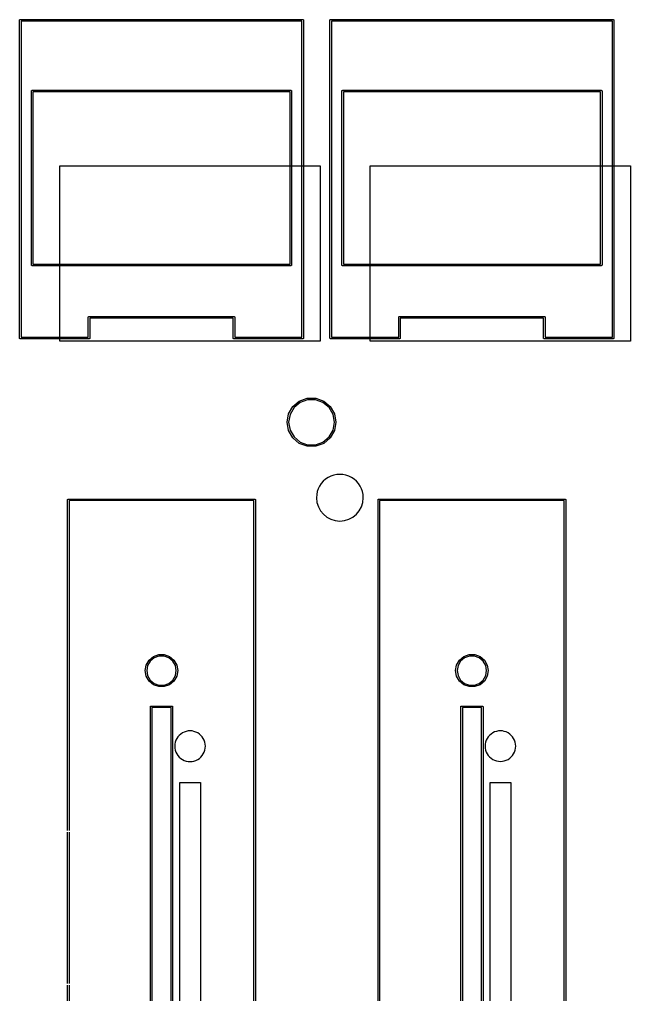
# Model space of a CAD drawing. Extents: x -49 to 2352, y 491 to 1544.
# Drawn here: x 1353.9 to 1532.4, y 836.6 to 1121.5 of the extents above; entities that cross this region are included whole.
import ezdxf

# ---------------------------------------------------------------- set-up
doc = ezdxf.new("R2010")
doc.units = 0
doc.layers.add('Cuts', color=7, linetype='CONTINUOUS')
doc.layers.add('Silkscreen', color=7, linetype='CONTINUOUS')

msp = doc.modelspace()

# ---------------------------------------------------------------- linework, layer by layer
at = {"layer": 'Cuts', "color": 1}
for points in [[(1365.70032, 1078.679368), (1441.74448, 1078.679368), (1441.74448, 1027.429688), (1365.70032, 1027.429688), (1365.70032, 1078.679368)], [(1456.394, 1078.685368), (1532.43816, 1078.685368), (1532.43816, 1027.435688), (1456.394, 1027.435688), (1456.394, 1078.685368)], [(1454.33936, 981.727208), (1454.33936, 981.727208)], [(1408.19952, 909.132888), (1408.19952, 909.132888)], [(1498.88584, 909.154728), (1498.88584, 909.154728)], [(1400.72424, 898.571048), (1406.7356, 898.571048), (1406.7356, 565.952728), (1400.72424, 565.952728), (1400.72424, 898.571048)], [(1491.43472, 898.571048), (1497.44608, 898.571048), (1497.44608, 565.952728), (1491.43472, 565.952728), (1491.43472, 898.571048)]]:
    msp.add_lwpolyline(points, close=True, dxfattribs=at)
for points in [[(1450.92374, 987.643235), (1448.810147, 988.863518), (1446.206093, 988.863518), (1444.0925, 987.643235)], [(1444.0925, 987.643235), (1441.978907, 986.422951), (1440.67688, 984.167775), (1440.67688, 981.727208)], [(1454.33936, 981.727208), (1454.33936, 984.167775), (1453.037333, 986.422951), (1450.92374, 987.643235)], [(1440.67688, 981.727208), (1440.676881, 977.954418), (1443.735331, 974.895969), (1447.50812, 974.895969)], [(1447.50812, 974.895969), (1451.280909, 974.895969), (1454.339359, 977.954418), (1454.33936, 981.727208)], [(1401.483979, 913.019889), (1400.097501, 912.217386), (1399.245873, 910.734856), (1399.25112, 909.132888)], [(1405.966661, 913.019889), (1404.580184, 913.822392), (1402.870456, 913.822392), (1401.483979, 913.019889)], [(1408.19952, 909.132888), (1408.204767, 910.734856), (1407.353139, 912.217386), (1405.966661, 913.019889)], [(1492.17448, 913.029533), (1490.790145, 912.230287), (1489.93736, 910.75322), (1489.93736, 909.154728)], [(1496.64872, 913.029533), (1495.264385, 913.828779), (1493.558815, 913.828779), (1492.17448, 913.029533)], [(1498.88584, 909.154728), (1498.88584, 910.75322), (1498.033055, 912.230287), (1496.64872, 913.029533)], [(1399.25112, 909.132888), (1399.245873, 907.530919), (1400.097501, 906.048389), (1401.483979, 905.245886)], [(1405.966661, 905.245886), (1407.353139, 906.048389), (1408.204767, 907.530919), (1408.19952, 909.132888)], [(1489.93736, 909.154728), (1489.93736, 907.556236), (1490.790145, 906.079168), (1492.17448, 905.279922)], [(1496.64872, 905.279922), (1498.033055, 906.079168), (1498.88584, 907.556236), (1498.88584, 909.154728)], [(1401.483979, 905.245886), (1402.870456, 904.443383), (1404.580184, 904.443383), (1405.966661, 905.245886)], [(1492.17448, 905.279922), (1493.558815, 904.480676), (1495.264385, 904.480676), (1496.64872, 905.279922)]]:
    msp.add_open_spline(points, degree=3, dxfattribs=at)
at = {"layer": 'Silkscreen', "color": 7}
for points in [[(1353.88312, 1028.402088), (1353.88312, 1121.227288), (1353.88312, 1121.247288)], [(1353.88616, 1121.266568), (1353.89416, 1121.285768)], [(1353.88616, 1121.246968), (1353.88616, 1121.266168)], [(1353.89224, 1121.285368), (1353.90024, 1121.304568)], [(1353.89824, 1121.304968), (1353.90704, 1121.321768)], [(1353.90736, 1121.321928), (1353.91536, 1121.340328)], [(1353.91336, 1121.340648), (1353.92536, 1121.355848)], [(1353.92552, 1121.355768), (1353.93752, 1121.373368)], [(1353.9376, 1121.373048), (1353.9528, 1121.385848)], [(1353.95272, 1121.385688), (1353.96472, 1121.400888)], [(1353.9648, 1121.401128), (1353.98, 1121.410728), (1353.99512, 1121.423608)], [(1353.99504, 1121.423848), (1354.01584, 1121.431848)], [(1354.01616, 1121.430488), (1354.03136, 1121.440088)], [(1354.03128, 1121.440408), (1354.05208, 1121.440408)], [(1354.05248, 1121.443768), (1354.07088, 1121.451768)], [(1354.07064, 1121.450728), (1354.09224, 1121.450728)], [(1354.09176, 1121.450728), (1354.11016, 1121.450728)], [(1354.10992, 1121.454088), (1436.6548, 1121.454088), (1436.6732, 1121.454088)], [(1354.33672, 1121.000488), (1354.33672, 1028.628888), (1373.99024, 1028.628888), (1373.99024, 1034.449288), (1373.99024, 1034.469288)], [(1416.77448, 1034.449288), (1416.77448, 1028.628888), (1436.428, 1028.628888), (1436.428, 1121.000488), (1354.33672, 1121.000488)], [(1436.67296, 1121.450728), (1436.69376, 1121.450728)], [(1436.69408, 1121.450728), (1436.71248, 1121.442728)], [(1436.71224, 1121.443768), (1436.73304, 1121.443768)], [(1436.73344, 1121.440408), (1436.74864, 1121.430808)], [(1436.74856, 1121.430488), (1436.76936, 1121.422488)], [(1436.76968, 1121.423848), (1436.78488, 1121.411048)], [(1436.7848, 1121.410808), (1436.8, 1121.401208), (1436.81192, 1121.385928)], [(1436.812, 1121.385688), (1436.8272, 1121.372888)], [(1436.82712, 1121.373048), (1436.83912, 1121.355448)], [(1436.83928, 1121.355768), (1436.85128, 1121.340568), (1436.85936, 1121.322248)], [(1436.85736, 1121.321928), (1436.86616, 1121.305128)], [(1436.86648, 1121.304968), (1436.87448, 1121.285768)], [(1436.87248, 1121.285368), (1436.88048, 1121.266168)], [(1436.87856, 1121.266568), (1436.87856, 1121.247368)], [(1436.87856, 1121.246968), (1436.87856, 1121.226968)], [(1436.8816, 1121.227288), (1436.8816, 1028.402088), (1436.8816, 1028.382088)], [(1444.59184, 1028.402088), (1444.59184, 1121.227288), (1444.59184, 1121.247288)], [(1444.59488, 1121.266568), (1444.60288, 1121.285768)], [(1444.59488, 1121.246968), (1444.59488, 1121.266168)], [(1444.60088, 1121.285368), (1444.60888, 1121.304568)], [(1444.60696, 1121.304968), (1444.61576, 1121.321768)], [(1444.616, 1121.321928), (1444.624, 1121.340328)], [(1444.62208, 1121.340648), (1444.63408, 1121.355848), (1444.64616, 1121.373368)], [(1444.64624, 1121.373048), (1444.66144, 1121.385848)], [(1444.66136, 1121.385688), (1444.67336, 1121.400888)], [(1444.67344, 1121.401128), (1444.68864, 1121.410728), (1444.70376, 1121.423608)], [(1444.70368, 1121.423848), (1444.72448, 1121.431848)], [(1444.72488, 1121.430488), (1444.74008, 1121.440088)], [(1444.74, 1121.440408), (1444.7608, 1121.440408)], [(1444.76112, 1121.443768), (1444.77952, 1121.451768)], [(1444.77928, 1121.450728), (1444.80088, 1121.450728)], [(1444.80048, 1121.450728), (1444.81888, 1121.450728)], [(1444.81856, 1121.454088), (1527.36344, 1121.454088), (1527.38184, 1121.454088)], [(1445.04536, 1121.000488), (1445.04536, 1028.628888), (1464.69888, 1028.628888), (1464.69888, 1034.449288), (1464.69888, 1034.469288)], [(1507.48312, 1034.449288), (1507.48312, 1028.628888), (1527.13672, 1028.628888), (1527.13672, 1121.000488), (1445.04536, 1121.000488)], [(1527.3816, 1121.450728), (1527.4024, 1121.450728)], [(1527.4028, 1121.450728), (1527.4212, 1121.442728)], [(1527.42096, 1121.443768), (1527.44176, 1121.443768)], [(1527.44208, 1121.440408), (1527.45728, 1121.430808)], [(1527.4572, 1121.430488), (1527.478, 1121.422488)], [(1527.4784, 1121.423848), (1527.4936, 1121.411048)], [(1527.49352, 1121.410808), (1527.50872, 1121.401208), (1527.52064, 1121.385928)], [(1527.52072, 1121.385688), (1527.53592, 1121.372888)], [(1527.53584, 1121.373048), (1527.54784, 1121.355448)], [(1527.54792, 1121.355768), (1527.55992, 1121.340568), (1527.568, 1121.322248)], [(1527.56608, 1121.321928), (1527.57488, 1121.305128)], [(1527.57512, 1121.304968), (1527.58312, 1121.285768)], [(1527.5812, 1121.285368), (1527.5892, 1121.266168)], [(1527.5872, 1121.266568), (1527.5872, 1121.247368)], [(1527.5872, 1121.246968), (1527.5872, 1121.226968)], [(1527.59024, 1121.227288), (1527.59024, 1028.402088), (1527.59024, 1028.382088)], [(1357.36032, 1049.748888), (1357.36032, 1100.545688), (1357.36032, 1100.565688)], [(1357.36336, 1100.585048), (1357.37136, 1100.603448)], [(1357.36336, 1100.565368), (1357.36336, 1100.585368)], [(1357.36936, 1100.603768), (1357.37736, 1100.623768)], [(1357.37544, 1100.623448), (1357.38424, 1100.640248)], [(1357.38448, 1100.640328), (1357.39248, 1100.659528)], [(1357.39056, 1100.659128), (1357.40256, 1100.674328)], [(1357.40264, 1100.674168), (1357.41464, 1100.691768)], [(1357.41472, 1100.691448), (1357.42992, 1100.704248), (1357.44184, 1100.719368)], [(1357.442, 1100.719528), (1357.4572, 1100.729128)], [(1357.45704, 1100.729208), (1357.47544, 1100.742008)], [(1357.4752, 1100.742248), (1357.4936, 1100.750248)], [(1357.49336, 1100.748888), (1357.50856, 1100.758488)], [(1357.50848, 1100.758888), (1357.52928, 1100.758888)], [(1357.52968, 1100.762168), (1357.54808, 1100.770168)], [(1357.54776, 1100.769128), (1357.56856, 1100.769128)], [(1357.56896, 1100.769128), (1357.58736, 1100.769128)], [(1357.58712, 1100.772488), (1433.17768, 1100.772488), (1433.19608, 1100.772488)], [(1357.81384, 1100.318968), (1357.81384, 1049.975608), (1432.95088, 1049.975608), (1432.95088, 1075.147288), (1432.95088, 1100.318968), (1357.81384, 1100.318968)], [(1433.19576, 1100.769128), (1433.21656, 1100.769128)], [(1433.21696, 1100.769128), (1433.23536, 1100.761128)], [(1433.23512, 1100.762168), (1433.25672, 1100.762168)], [(1433.25624, 1100.758888), (1433.27144, 1100.749288)], [(1433.27136, 1100.748888), (1433.28976, 1100.740888)], [(1433.28952, 1100.742248), (1433.30792, 1100.729448)], [(1433.30768, 1100.729208), (1433.32288, 1100.719608), (1433.3348, 1100.704328)], [(1433.33488, 1100.704168), (1433.35008, 1100.691368), (1433.362, 1100.673848)], [(1433.36208, 1100.674168), (1433.37408, 1100.658968)], [(1433.37416, 1100.659128), (1433.38216, 1100.639928)], [(1433.38024, 1100.640328), (1433.38904, 1100.623528)], [(1433.38928, 1100.623448), (1433.39728, 1100.603448)], [(1433.39536, 1100.603768), (1433.40336, 1100.585368)], [(1433.40136, 1100.585048), (1433.40136, 1100.565048)], [(1433.40136, 1100.565368), (1433.40136, 1100.545368)], [(1433.4044, 1100.545688), (1433.4044, 1075.147288), (1433.4044, 1049.748888), (1433.4044, 1049.728888)], [(1448.06896, 1049.748888), (1448.06896, 1100.545688), (1448.06896, 1100.565688)], [(1448.072, 1100.585048), (1448.08, 1100.603448)], [(1448.072, 1100.565368), (1448.072, 1100.585368)], [(1448.07808, 1100.603768), (1448.08608, 1100.623768)], [(1448.08408, 1100.623448), (1448.09288, 1100.640248)], [(1448.0932, 1100.640328), (1448.1012, 1100.659528)], [(1448.0992, 1100.659128), (1448.1112, 1100.674328)], [(1448.11128, 1100.674168), (1448.12328, 1100.691768)], [(1448.12344, 1100.691448), (1448.13864, 1100.704248), (1448.15056, 1100.719368)], [(1448.15064, 1100.719528), (1448.16584, 1100.729128), (1448.18416, 1100.742008)], [(1448.18392, 1100.742248), (1448.20232, 1100.750248)], [(1448.202, 1100.748888), (1448.2172, 1100.758488)], [(1448.21712, 1100.758888), (1448.23792, 1100.758888)], [(1448.23832, 1100.762168), (1448.25672, 1100.770168)], [(1448.25648, 1100.769128), (1448.27728, 1100.769128)], [(1448.2776, 1100.769128), (1448.296, 1100.769128)], [(1448.29576, 1100.772488), (1523.88632, 1100.772488), (1523.90472, 1100.772488)], [(1448.52256, 1100.318968), (1448.52256, 1049.975608), (1523.65952, 1049.975608), (1523.65952, 1075.147288), (1523.65952, 1100.318968), (1448.52256, 1100.318968)], [(1523.90448, 1100.769128), (1523.92528, 1100.769128)], [(1523.9256, 1100.769128), (1523.944, 1100.761128)], [(1523.94376, 1100.762168), (1523.96536, 1100.762168)], [(1523.96496, 1100.758888), (1523.98016, 1100.749288)], [(1523.98, 1100.748888), (1523.9984, 1100.740888)], [(1523.99816, 1100.742248), (1524.01656, 1100.729448)], [(1524.01632, 1100.729208), (1524.03152, 1100.719608), (1524.04344, 1100.704328)], [(1524.04352, 1100.704168), (1524.05872, 1100.691368), (1524.07064, 1100.673848)], [(1524.07072, 1100.674168), (1524.08272, 1100.658968)], [(1524.08288, 1100.659128), (1524.09088, 1100.639928)], [(1524.08888, 1100.640328), (1524.09768, 1100.623528)], [(1524.098, 1100.623448), (1524.106, 1100.603448)], [(1524.104, 1100.603768), (1524.112, 1100.585368)], [(1524.11008, 1100.585048), (1524.11008, 1100.565048)], [(1524.11008, 1100.565368), (1524.11008, 1100.545368)], [(1524.11304, 1100.545688), (1524.11304, 1075.147288), (1524.11304, 1049.748888), (1524.11304, 1049.728888)], [(1357.36936, 1049.690808), (1357.36136, 1049.709208)], [(1357.36336, 1049.729208), (1357.36336, 1049.749208)], [(1357.36336, 1049.709528), (1357.36336, 1049.729528)], [(1357.37544, 1049.671128), (1357.36744, 1049.691128)], [(1357.38448, 1049.654248), (1357.37568, 1049.671048)], [(1357.40264, 1049.620328), (1357.39064, 1049.635528), (1357.38256, 1049.654648)], [(1357.42984, 1049.590408), (1357.41464, 1049.603208), (1357.40272, 1049.620728)], [(1357.442, 1049.574968), (1357.43, 1049.590168)], [(1357.45704, 1049.565288), (1357.44184, 1049.574888)], [(1357.4752, 1049.552328), (1357.4568, 1049.565128)], [(1357.49336, 1049.545688), (1357.47496, 1049.553688)], [(1357.50848, 1049.535688), (1357.49328, 1049.546088)], [(1357.52968, 1049.532328), (1357.50888, 1049.532328)], [(1357.54776, 1049.525368), (1357.52936, 1049.533368)], [(1357.56896, 1049.525368), (1357.54816, 1049.525368)], [(1433.17768, 1049.522088), (1357.58712, 1049.522088), (1357.56872, 1049.522088)], [(1433.19576, 1049.525368), (1433.17736, 1049.525368)], [(1433.21696, 1049.525368), (1433.19616, 1049.525368)], [(1433.23512, 1049.532328), (1433.21672, 1049.524328)], [(1433.25624, 1049.535688), (1433.23464, 1049.535688)], [(1433.27136, 1049.545688), (1433.25616, 1049.535288)], [(1433.28952, 1049.552328), (1433.27112, 1049.544328)], [(1433.3228, 1049.574968), (1433.3076, 1049.565368), (1433.28928, 1049.552488)], [(1433.35, 1049.603128), (1433.3348, 1049.590328), (1433.32288, 1049.575208)], [(1433.37416, 1049.635448), (1433.36216, 1049.620248), (1433.35008, 1049.602728)], [(1433.38024, 1049.654248), (1433.37224, 1049.635048)], [(1433.38928, 1049.671128), (1433.38048, 1049.654328)], [(1433.39536, 1049.690808), (1433.38736, 1049.670808)], [(1433.40136, 1049.709528), (1433.39336, 1049.691128)], [(1433.40136, 1049.729208), (1433.40136, 1049.709208)], [(1448.07808, 1049.690808), (1448.07008, 1049.709208)], [(1448.072, 1049.729208), (1448.072, 1049.749208)], [(1448.072, 1049.709528), (1448.072, 1049.729528)], [(1448.08408, 1049.671128), (1448.07608, 1049.691128)], [(1448.0932, 1049.654248), (1448.0844, 1049.671048)], [(1448.11128, 1049.620328), (1448.09928, 1049.635528), (1448.0912, 1049.654648)], [(1448.13856, 1049.590408), (1448.12336, 1049.603208), (1448.11144, 1049.620728)], [(1448.16576, 1049.565288), (1448.15056, 1049.574888), (1448.13864, 1049.590168)], [(1448.18392, 1049.552328), (1448.16552, 1049.565128)], [(1448.202, 1049.545688), (1448.1836, 1049.553688)], [(1448.21712, 1049.535688), (1448.20192, 1049.546088)], [(1448.23832, 1049.532328), (1448.21752, 1049.532328)], [(1448.25648, 1049.525368), (1448.23808, 1049.533368)], [(1448.2776, 1049.525368), (1448.2568, 1049.525368)], [(1523.88632, 1049.522088), (1448.29576, 1049.522088), (1448.27736, 1049.522088)], [(1523.90448, 1049.525368), (1523.88608, 1049.525368)], [(1523.9256, 1049.525368), (1523.9048, 1049.525368)], [(1523.94376, 1049.532328), (1523.92536, 1049.524328)], [(1523.96496, 1049.535688), (1523.94336, 1049.535688)], [(1523.98, 1049.545688), (1523.9648, 1049.535288)], [(1523.99816, 1049.552328), (1523.97976, 1049.544328)], [(1524.03144, 1049.574968), (1524.01624, 1049.565368), (1523.99792, 1049.552488)], [(1524.05864, 1049.603128), (1524.04344, 1049.590328), (1524.03152, 1049.575208)], [(1524.07072, 1049.620328), (1524.05872, 1049.602728)], [(1524.08288, 1049.635448), (1524.07088, 1049.620248)], [(1524.08888, 1049.654248), (1524.08088, 1049.635048)], [(1524.098, 1049.671128), (1524.0892, 1049.654328)], [(1524.104, 1049.690808), (1524.096, 1049.670808)], [(1524.11008, 1049.709528), (1524.10208, 1049.691128)], [(1524.11008, 1049.729208), (1524.11008, 1049.709208)], [(1373.99328, 1034.488648), (1374.00128, 1034.507048)], [(1373.99328, 1034.468968), (1373.99328, 1034.488968)], [(1373.99928, 1034.507368), (1374.00728, 1034.527368)], [(1374.00536, 1034.527048), (1374.01416, 1034.543848)], [(1374.0144, 1034.543928), (1374.0224, 1034.563128)], [(1374.02048, 1034.562728), (1374.03248, 1034.577928), (1374.04456, 1034.594648)], [(1374.04464, 1034.595048), (1374.05984, 1034.607848), (1374.07176, 1034.622968)], [(1374.07192, 1034.623208), (1374.08712, 1034.632808)], [(1374.08696, 1034.632888), (1374.10536, 1034.645688)], [(1374.10512, 1034.645848), (1374.12352, 1034.653848)], [(1374.12328, 1034.652488), (1374.13848, 1034.662088)], [(1374.1384, 1034.662488), (1374.1592, 1034.662488)], [(1374.1596, 1034.665848), (1374.178, 1034.673848)], [(1374.17768, 1034.672808), (1374.19848, 1034.672808)], [(1374.19888, 1034.672808), (1374.21728, 1034.672808)], [(1374.21704, 1034.676088), (1416.54776, 1034.676088), (1416.56616, 1034.676088)], [(1416.32096, 1028.402088), (1416.32096, 1034.222568), (1374.44376, 1034.222568), (1374.44376, 1028.402088), (1374.44376, 1028.382088)], [(1416.56584, 1034.672808), (1416.58664, 1034.672808)], [(1416.58704, 1034.672808), (1416.60544, 1034.664808)], [(1416.6052, 1034.665848), (1416.626, 1034.665848)], [(1416.62632, 1034.662488), (1416.64152, 1034.652888)], [(1416.64144, 1034.652488), (1416.65984, 1034.644488)], [(1416.6596, 1034.645848), (1416.678, 1034.633048)], [(1416.67776, 1034.632888), (1416.69296, 1034.623288), (1416.70488, 1034.608008)], [(1416.70496, 1034.607768), (1416.72016, 1034.594968), (1416.73208, 1034.578248)], [(1416.73216, 1034.577848), (1416.74416, 1034.562648), (1416.75224, 1034.543528)], [(1416.75032, 1034.543928), (1416.75912, 1034.527128)], [(1416.75936, 1034.527048), (1416.76736, 1034.507048)], [(1416.76544, 1034.507368), (1416.77344, 1034.488968)], [(1416.77144, 1034.488648), (1416.77144, 1034.468648)], [(1416.77144, 1034.468968), (1416.77144, 1034.448968)], [(1464.70192, 1034.488648), (1464.70992, 1034.507048)], [(1464.70192, 1034.468968), (1464.70192, 1034.488968)], [(1464.708, 1034.507368), (1464.716, 1034.527368)], [(1464.714, 1034.527048), (1464.7228, 1034.543848)], [(1464.72312, 1034.543928), (1464.73112, 1034.563128)], [(1464.72912, 1034.562728), (1464.74112, 1034.577928), (1464.7532, 1034.594648)], [(1464.75336, 1034.595048), (1464.76856, 1034.607848), (1464.78048, 1034.622968)], [(1464.78056, 1034.623208), (1464.79576, 1034.632808), (1464.81408, 1034.645688)], [(1464.81384, 1034.645848), (1464.83224, 1034.653848)], [(1464.83192, 1034.652488), (1464.84712, 1034.662088)], [(1464.84704, 1034.662488), (1464.86784, 1034.662488)], [(1464.86824, 1034.665848), (1464.88664, 1034.673848)], [(1464.8864, 1034.672808), (1464.9072, 1034.672808)], [(1464.90752, 1034.672808), (1464.92592, 1034.672808)], [(1464.92568, 1034.676088), (1507.2564, 1034.676088), (1507.2748, 1034.676088)], [(1507.0296, 1028.402088), (1507.0296, 1034.222568), (1465.15248, 1034.222568), (1465.15248, 1028.402088), (1465.15248, 1028.382088)], [(1507.27456, 1034.672808), (1507.29536, 1034.672808)], [(1507.29568, 1034.672808), (1507.31408, 1034.664808)], [(1507.31384, 1034.665848), (1507.33464, 1034.665848)], [(1507.33496, 1034.662488), (1507.35016, 1034.652888)], [(1507.35008, 1034.652488), (1507.36848, 1034.644488)], [(1507.36824, 1034.645848), (1507.38664, 1034.633048)], [(1507.3864, 1034.632888), (1507.4016, 1034.623288), (1507.41352, 1034.608008)], [(1507.4136, 1034.607768), (1507.4288, 1034.594968), (1507.44072, 1034.578248)], [(1507.4408, 1034.577848), (1507.4528, 1034.562648)], [(1507.45296, 1034.562728), (1507.46096, 1034.543528)], [(1507.45896, 1034.543928), (1507.46776, 1034.527128)], [(1507.468, 1034.527048), (1507.476, 1034.507048)], [(1507.47408, 1034.507368), (1507.48208, 1034.488968)], [(1507.48016, 1034.488648), (1507.48016, 1034.468648)], [(1507.48016, 1034.468968), (1507.48016, 1034.448968)], [(1353.89224, 1028.344008), (1353.88424, 1028.363208)], [(1353.88616, 1028.382408), (1353.88616, 1028.402408)], [(1353.88616, 1028.362808), (1353.88616, 1028.382008)], [(1374.4408, 1028.362808), (1374.4328, 1028.343608)], [(1374.4408, 1028.382408), (1374.4408, 1028.363208)], [(1416.33, 1028.344008), (1416.322, 1028.363208)], [(1416.324, 1028.382408), (1416.324, 1028.402408)], [(1416.324, 1028.362808), (1416.324, 1028.382008)], [(1436.87856, 1028.362808), (1436.87056, 1028.343608)], [(1436.87856, 1028.382408), (1436.87856, 1028.363208)], [(1444.60088, 1028.344008), (1444.59288, 1028.363208)], [(1444.59488, 1028.382408), (1444.59488, 1028.402408)], [(1444.59488, 1028.362808), (1444.59488, 1028.382008)], [(1465.14944, 1028.362808), (1465.14144, 1028.343608)], [(1465.14944, 1028.382408), (1465.14944, 1028.363208)], [(1507.03872, 1028.344008), (1507.03072, 1028.363208)], [(1507.03264, 1028.382408), (1507.03264, 1028.402408)], [(1507.03264, 1028.362808), (1507.03264, 1028.382008)], [(1527.5872, 1028.362808), (1527.5792, 1028.343608)], [(1527.5872, 1028.382408), (1527.5872, 1028.363208)], [(1353.89824, 1028.324408), (1353.89024, 1028.343608)], [(1353.90736, 1028.307448), (1353.89856, 1028.324248)], [(1353.91336, 1028.288728), (1353.90536, 1028.307128)], [(1353.92552, 1028.273608), (1353.91352, 1028.288808)], [(1353.95272, 1028.243608), (1353.93752, 1028.256408), (1353.9256, 1028.273928)], [(1353.97992, 1028.218568), (1353.96472, 1028.228168), (1353.9528, 1028.243448)], [(1353.99504, 1028.205528), (1353.97984, 1028.218328)], [(1354.01616, 1028.198888), (1353.99536, 1028.206888)], [(1354.03128, 1028.188888), (1354.01608, 1028.199288)], [(1354.05248, 1028.185608), (1354.03168, 1028.185608)], [(1354.07064, 1028.178648), (1354.05224, 1028.186648)], [(1354.09176, 1028.178648), (1354.07016, 1028.178648)], [(1374.21704, 1028.175288), (1354.10992, 1028.175288), (1354.09152, 1028.175288)], [(1374.23512, 1028.178648), (1374.21672, 1028.178648)], [(1374.25632, 1028.178648), (1374.23472, 1028.178648)], [(1374.27448, 1028.185608), (1374.25608, 1028.177608)], [(1374.2956, 1028.188888), (1374.2748, 1028.188888)], [(1374.31072, 1028.198888), (1374.29552, 1028.188488)], [(1374.32888, 1028.205528), (1374.31048, 1028.197528)], [(1374.36216, 1028.228248), (1374.34696, 1028.218648), (1374.32864, 1028.205768)], [(1374.38936, 1028.256328), (1374.37416, 1028.243528), (1374.36224, 1028.228408)], [(1374.41352, 1028.288728), (1374.40152, 1028.273528), (1374.38944, 1028.256008)], [(1374.4196, 1028.307448), (1374.4116, 1028.289048)], [(1374.42864, 1028.324408), (1374.41984, 1028.307608)], [(1374.43472, 1028.344008), (1374.42672, 1028.324808)], [(1416.33608, 1028.324408), (1416.32808, 1028.343608)], [(1416.34512, 1028.307448), (1416.33632, 1028.324248)], [(1416.36328, 1028.273608), (1416.35128, 1028.288808), (1416.3432, 1028.307128)], [(1416.39048, 1028.243608), (1416.37528, 1028.256408), (1416.36336, 1028.273928)], [(1416.41768, 1028.218568), (1416.40248, 1028.228168), (1416.39056, 1028.243448)], [(1416.43584, 1028.205528), (1416.41744, 1028.218328)], [(1416.454, 1028.198888), (1416.4356, 1028.206888)], [(1416.46912, 1028.188888), (1416.45392, 1028.199288)], [(1416.49024, 1028.185608), (1416.46864, 1028.185608)], [(1416.5084, 1028.178648), (1416.49, 1028.186648)], [(1416.5296, 1028.178648), (1416.5088, 1028.178648)], [(1436.6548, 1028.175288), (1416.54776, 1028.175288), (1416.52936, 1028.175288)], [(1436.67296, 1028.178648), (1436.65456, 1028.178648)], [(1436.69408, 1028.178648), (1436.67328, 1028.178648)], [(1436.71224, 1028.185608), (1436.69384, 1028.177608)], [(1436.73344, 1028.188888), (1436.71264, 1028.188888)], [(1436.74856, 1028.198888), (1436.73336, 1028.188488)], [(1436.76968, 1028.205528), (1436.74888, 1028.197528)], [(1436.79992, 1028.228248), (1436.78472, 1028.218648), (1436.7696, 1028.205768)], [(1436.82712, 1028.256328), (1436.81192, 1028.243528), (1436.8, 1028.228408)], [(1436.85136, 1028.288728), (1436.83936, 1028.273528), (1436.82728, 1028.256008)], [(1436.85736, 1028.307448), (1436.84936, 1028.289048)], [(1436.86648, 1028.324408), (1436.85768, 1028.307608)], [(1436.87248, 1028.344008), (1436.86448, 1028.324808)], [(1444.60696, 1028.324408), (1444.59896, 1028.343608)], [(1444.616, 1028.307448), (1444.6072, 1028.324248)], [(1444.63416, 1028.273608), (1444.62216, 1028.288808), (1444.61408, 1028.307128)], [(1444.66136, 1028.243608), (1444.64616, 1028.256408), (1444.63424, 1028.273928)], [(1444.68856, 1028.218568), (1444.67336, 1028.228168), (1444.66144, 1028.243448)], [(1444.70368, 1028.205528), (1444.68848, 1028.218328)], [(1444.72488, 1028.198888), (1444.70408, 1028.206888)], [(1444.74, 1028.188888), (1444.7248, 1028.199288)], [(1444.76112, 1028.185608), (1444.74032, 1028.185608)], [(1444.77928, 1028.178648), (1444.76088, 1028.186648)], [(1444.80048, 1028.178648), (1444.77888, 1028.178648)], [(1464.92568, 1028.175288), (1444.81856, 1028.175288), (1444.80016, 1028.175288)], [(1464.94384, 1028.178648), (1464.92544, 1028.178648)], [(1464.96496, 1028.178648), (1464.94336, 1028.178648)], [(1464.98312, 1028.185608), (1464.96472, 1028.177608)], [(1465.00432, 1028.188888), (1464.98352, 1028.188888)], [(1465.01944, 1028.198888), (1465.00424, 1028.188488)], [(1465.03752, 1028.205528), (1465.01912, 1028.197528)], [(1465.0708, 1028.228248), (1465.0556, 1028.218648), (1465.03728, 1028.205768)], [(1465.098, 1028.256328), (1465.0828, 1028.243528), (1465.07088, 1028.228408)], [(1465.11008, 1028.273608), (1465.09808, 1028.256008)], [(1465.12224, 1028.288728), (1465.11024, 1028.273528)], [(1465.12824, 1028.307448), (1465.12024, 1028.289048)], [(1465.13736, 1028.324408), (1465.12856, 1028.307608)], [(1465.14336, 1028.344008), (1465.13536, 1028.324808)], [(1507.04472, 1028.324408), (1507.03672, 1028.343608)], [(1507.05384, 1028.307448), (1507.04504, 1028.324248)], [(1507.07192, 1028.273608), (1507.05992, 1028.288808), (1507.05184, 1028.307128)], [(1507.09912, 1028.243608), (1507.08392, 1028.256408), (1507.072, 1028.273928)], [(1507.1264, 1028.218568), (1507.1112, 1028.228168), (1507.09928, 1028.243448)], [(1507.14152, 1028.205528), (1507.12632, 1028.218328)], [(1507.16264, 1028.198888), (1507.14184, 1028.206888)], [(1507.17776, 1028.188888), (1507.16256, 1028.199288)], [(1507.19896, 1028.185608), (1507.17736, 1028.185608)], [(1507.21704, 1028.178648), (1507.19864, 1028.186648)], [(1507.23824, 1028.178648), (1507.21744, 1028.178648)], [(1527.36344, 1028.175288), (1507.2564, 1028.175288), (1507.238, 1028.175288)], [(1527.3816, 1028.178648), (1527.3632, 1028.178648)], [(1527.4028, 1028.178648), (1527.382, 1028.178648)], [(1527.42096, 1028.185608), (1527.40256, 1028.177608)], [(1527.44208, 1028.188888), (1527.42128, 1028.188888)], [(1527.4572, 1028.198888), (1527.442, 1028.188488)], [(1527.4784, 1028.205528), (1527.4576, 1028.197528)], [(1527.50864, 1028.228248), (1527.49344, 1028.218648), (1527.47832, 1028.205768)], [(1527.53584, 1028.256328), (1527.52064, 1028.243528), (1527.50872, 1028.228408)], [(1527.56, 1028.288728), (1527.548, 1028.273528), (1527.53592, 1028.256008)], [(1527.56608, 1028.307448), (1527.55808, 1028.289048)], [(1527.57512, 1028.324408), (1527.56632, 1028.307608)], [(1527.5812, 1028.344008), (1527.5732, 1028.324808)], [(1444.69464, 999.201128), (1442.7928, 997.607368), (1440.46456, 996.759608), (1437.9852, 996.759608), (1435.65704, 997.607368), (1433.75512, 999.201128), (1432.51544, 1001.348248), (1432.08608, 1003.789768), (1432.51544, 1006.231368), (1433.75512, 1008.378408), (1435.65704, 1009.972168), (1437.9852, 1010.820008), (1440.46456, 1010.820008), (1442.7928, 1009.972168), (1444.69464, 1008.378408), (1445.93432, 1006.231368), (1446.36368, 1003.789768), (1445.93432, 1001.348248), (1444.69464, 999.201128)], [(1444.34688, 1008.086968), (1442.566, 1009.579448), (1440.386, 1010.373448), (1438.06384, 1010.373448), (1435.8808, 1009.579448), (1434.10288, 1008.086968), (1432.94184, 1006.076248), (1432.53968, 1003.789768), (1432.94184, 1001.503368), (1434.10288, 999.492648), (1435.8808, 998.000168), (1438.06384, 997.206168), (1440.386, 997.206168), (1442.566, 998.000168), (1444.34688, 999.492648), (1445.508, 1001.503368), (1445.91008, 1003.789768), (1445.508, 1006.076248), (1444.34688, 1008.086968)], [(1367.94296, 884.459528), (1367.94296, 981.112648), (1367.94296, 981.131848)], [(1367.946, 981.151928), (1367.954, 981.170328)], [(1367.946, 981.132248), (1367.946, 981.152248)], [(1367.95208, 981.170648), (1367.96008, 981.190648)], [(1367.95808, 981.190328), (1367.96688, 981.207128)], [(1367.9672, 981.207288), (1367.9752, 981.225688)], [(1367.9732, 981.226008), (1367.9852, 981.241208)], [(1367.98536, 981.241128), (1367.99736, 981.258728)], [(1367.99744, 981.258408), (1368.01264, 981.271208)], [(1368.01256, 981.271048), (1368.02456, 981.286248)], [(1368.02464, 981.286488), (1368.03984, 981.296088), (1368.05816, 981.308968)], [(1368.05792, 981.309208), (1368.07632, 981.317208)], [(1368.076, 981.315848), (1368.0912, 981.325448)], [(1368.09112, 981.325768), (1368.11192, 981.325768)], [(1368.11232, 981.329128), (1368.13072, 981.337128)], [(1368.13048, 981.336088), (1368.15128, 981.336088)], [(1368.1516, 981.336088), (1368.17, 981.336088)], [(1368.16976, 981.339368), (1422.59496, 981.339368), (1422.61336, 981.339368)], [(1368.39656, 980.885848), (1368.39656, 884.459528)], [(1368.39656, 839.322888), (1368.39656, 538.378808), (1422.36816, 538.378808), (1422.36816, 757.364568), (1422.36816, 980.885848), (1368.39656, 980.885848)], [(1422.61312, 981.336088), (1422.63392, 981.336088)], [(1422.63424, 981.336088), (1422.65264, 981.328088)], [(1422.6524, 981.329128), (1422.674, 981.329128)], [(1422.6736, 981.325768), (1422.6888, 981.316168)], [(1422.68872, 981.315848), (1422.70712, 981.307848)], [(1422.70688, 981.309208), (1422.72528, 981.296408)], [(1422.72496, 981.296168), (1422.74016, 981.286568), (1422.75208, 981.271288)], [(1422.75216, 981.271048), (1422.76736, 981.258248)], [(1422.76728, 981.258408), (1422.77928, 981.240808)], [(1422.77944, 981.241128), (1422.79144, 981.225928), (1422.79952, 981.207608)], [(1422.79752, 981.207288), (1422.80632, 981.190488)], [(1422.80664, 981.190328), (1422.81464, 981.170328)], [(1422.81264, 981.170648), (1422.82064, 981.152248)], [(1422.81872, 981.151928), (1422.81872, 981.131928)], [(1422.81872, 981.132248), (1422.81872, 981.113048)], [(1422.82176, 981.112648), (1422.82176, 757.364568), (1422.82176, 538.152008), (1422.82176, 538.133608)], [(1458.65168, 538.152008), (1458.65168, 981.112648), (1458.65168, 981.131848)], [(1458.65472, 981.151928), (1458.66272, 981.170328)], [(1458.65472, 981.132248), (1458.65472, 981.152248)], [(1458.66072, 981.170648), (1458.66872, 981.190648)], [(1458.6668, 981.190328), (1458.6756, 981.207128)], [(1458.67584, 981.207288), (1458.68384, 981.225688)], [(1458.68192, 981.226008), (1458.69392, 981.241208), (1458.706, 981.258728)], [(1458.70608, 981.258408), (1458.72128, 981.271208)], [(1458.7212, 981.271048), (1458.7332, 981.286248)], [(1458.73328, 981.286488), (1458.74848, 981.296088), (1458.7668, 981.308968)], [(1458.76656, 981.309208), (1458.78496, 981.317208)], [(1458.78472, 981.315848), (1458.79992, 981.325448)], [(1458.79984, 981.325768), (1458.82064, 981.325768)], [(1458.82096, 981.329128), (1458.83936, 981.337128)], [(1458.83912, 981.336088), (1458.85992, 981.336088)], [(1458.86032, 981.336088), (1458.87872, 981.336088)], [(1458.8784, 981.339368), (1513.3036, 981.339368), (1513.322, 981.339368)], [(1459.1052, 980.885848), (1459.1052, 538.378808), (1513.07688, 538.378808), (1513.07688, 757.364568), (1513.07688, 980.885848), (1459.1052, 980.885848)], [(1513.32176, 981.336088), (1513.34256, 981.336088)], [(1513.34296, 981.336088), (1513.36136, 981.328088)], [(1513.36104, 981.329128), (1513.38184, 981.329128)], [(1513.38224, 981.325768), (1513.39744, 981.316168)], [(1513.39736, 981.315848), (1513.41576, 981.307848)], [(1513.41552, 981.309208), (1513.43392, 981.296408)], [(1513.43368, 981.296168), (1513.44888, 981.286568), (1513.4608, 981.271288)], [(1513.46088, 981.271048), (1513.47608, 981.258248)], [(1513.476, 981.258408), (1513.488, 981.240808)], [(1513.48808, 981.241128), (1513.50008, 981.225928), (1513.50816, 981.207608)], [(1513.50624, 981.207288), (1513.51504, 981.190488)], [(1513.51528, 981.190328), (1513.52328, 981.170328)], [(1513.52136, 981.170648), (1513.52936, 981.152248)], [(1513.52736, 981.151928), (1513.52736, 981.131928)], [(1513.52736, 981.132248), (1513.52736, 981.113048)], [(1513.5304, 981.112648), (1513.5304, 757.364568), (1513.5304, 538.152008), (1513.5304, 538.133608)], [(1399.03192, 928.162968), (1397.762, 927.098648), (1396.20784, 926.533208), (1394.55696, 926.533208), (1393.0028, 927.098648), (1391.73288, 928.162968), (1390.90744, 929.594008), (1390.62016, 931.222888), (1390.90744, 932.851688), (1391.73288, 934.284008), (1393.0028, 935.347128), (1394.55696, 935.912808), (1396.20784, 935.912808), (1397.762, 935.347128), (1399.03192, 934.284008), (1399.85736, 932.851688), (1400.14456, 931.222888), (1399.85736, 929.594008), (1399.03192, 928.162968)], [(1398.68416, 933.992488), (1397.53824, 934.954328), (1396.1292, 935.466248), (1394.63552, 935.466248), (1393.22656, 934.954328), (1392.08056, 933.992488), (1391.33376, 932.696568), (1391.07368, 931.222888), (1391.33376, 929.749128), (1392.08056, 928.453208), (1393.22656, 927.491688), (1394.63552, 926.980728), (1396.1292, 926.980728), (1397.53824, 927.491688), (1398.68416, 928.453208), (1399.43096, 929.749128), (1399.69104, 931.222888), (1399.43096, 932.696568), (1398.68416, 933.992488)], [(1489.74056, 928.162968), (1488.47064, 927.098648), (1486.91648, 926.533208), (1485.2656, 926.533208), (1483.7084, 927.098648), (1482.44152, 928.162968), (1481.61608, 929.594008), (1481.3288, 931.222888), (1481.61608, 932.851688), (1482.44152, 934.284008), (1483.7084, 935.347128), (1485.2656, 935.912808), (1486.91648, 935.912808), (1488.47064, 935.347128), (1489.74056, 934.284008), (1490.566, 932.851688), (1490.8532, 931.222888), (1490.566, 929.594008), (1489.74056, 928.162968)], [(1489.3928, 933.992488), (1488.24384, 934.954328), (1486.83784, 935.466248), (1485.34416, 935.466248), (1483.9352, 934.954328), (1482.7892, 933.992488), (1482.0424, 932.696568), (1481.7824, 931.222888), (1482.0424, 929.749128), (1482.7892, 928.453208), (1483.9352, 927.491688), (1485.34416, 926.980728), (1486.83784, 926.980728), (1488.24384, 927.491688), (1489.3928, 928.453208), (1490.13968, 929.749128), (1490.39968, 931.222888), (1490.13968, 932.696568), (1489.3928, 933.992488)], [(1392.132, 588.041768), (1392.132, 920.640168), (1392.132, 920.658568)], [(1392.13496, 920.679528), (1392.14296, 920.697928)], [(1392.13496, 920.658328), (1392.13496, 920.679128)], [(1392.14104, 920.697608), (1392.14904, 920.718408)], [(1392.14712, 920.718808), (1392.15592, 920.734008)], [(1392.15616, 920.733928), (1392.16416, 920.754728)], [(1392.16224, 920.755128), (1392.17424, 920.770328)], [(1392.17432, 920.770168), (1392.18632, 920.785368), (1392.2016, 920.797288)], [(1392.20152, 920.797448), (1392.21352, 920.812648), (1392.2288, 920.824568), (1392.24712, 920.836648)], [(1392.24688, 920.836728), (1392.26528, 920.844728)], [(1392.26504, 920.842808), (1392.28024, 920.851608)], [(1392.28016, 920.851848), (1392.30096, 920.859848)], [(1392.30128, 920.857928), (1392.31968, 920.865928)], [(1392.31944, 920.863928), (1392.34024, 920.863928)], [(1392.34064, 920.863928), (1392.35904, 920.863928)], [(1392.35872, 920.866968), (1398.406, 920.866968), (1398.4244, 920.866968)], [(1398.1792, 920.413448), (1392.58552, 920.413448), (1392.58552, 588.268568), (1395.3824, 588.268568), (1398.1792, 588.268568), (1398.1792, 920.413448)], [(1398.42416, 920.863928), (1398.44576, 920.863928)], [(1398.44528, 920.863928), (1398.46368, 920.855928)], [(1398.46344, 920.857928), (1398.48424, 920.849928)], [(1398.48464, 920.851848), (1398.49984, 920.843048)], [(1398.49976, 920.842808), (1398.51816, 920.834808)], [(1398.51784, 920.836728), (1398.53624, 920.824728)], [(1398.536, 920.824648), (1398.5512, 920.812648), (1398.56312, 920.797368), (1398.5784, 920.785448)], [(1398.57832, 920.785288), (1398.59032, 920.770088), (1398.6024, 920.754968)], [(1398.60256, 920.755128), (1398.61056, 920.734328)], [(1398.60856, 920.733928), (1398.61736, 920.718728)], [(1398.61768, 920.718808), (1398.62568, 920.698008)], [(1398.62368, 920.697608), (1398.63168, 920.679208)], [(1398.62976, 920.679528), (1398.62976, 920.658728)], [(1398.62976, 920.658328), (1398.62976, 920.639928)], [(1398.6328, 920.640168), (1398.6328, 588.041768), (1398.6328, 588.023368)], [(1482.84064, 588.041768), (1482.84064, 920.640168), (1482.84064, 920.658568)], [(1482.84368, 920.679528), (1482.85168, 920.697928)], [(1482.84368, 920.658328), (1482.84368, 920.679128)], [(1482.84968, 920.697608), (1482.85768, 920.718408)], [(1482.85576, 920.718808), (1482.86456, 920.734008)], [(1482.8648, 920.733928), (1482.8728, 920.754728)], [(1482.87088, 920.755128), (1482.88288, 920.770328)], [(1482.88296, 920.770168), (1482.89496, 920.785368), (1482.91024, 920.797288)], [(1482.91016, 920.797448), (1482.92216, 920.812648), (1482.93744, 920.824568), (1482.95256, 920.836648), (1482.97408, 920.844728)], [(1482.97368, 920.842808), (1482.98888, 920.851608)], [(1482.9888, 920.851848), (1483.0096, 920.859848)], [(1483.01, 920.857928), (1483.0284, 920.865928)], [(1483.02808, 920.863928), (1483.04888, 920.863928)], [(1483.04928, 920.863928), (1483.06768, 920.863928)], [(1483.06744, 920.866968), (1489.11464, 920.866968), (1489.13304, 920.866968)], [(1488.88792, 920.413448), (1483.29416, 920.413448), (1483.29416, 588.268568), (1486.09104, 588.268568), (1488.88792, 588.268568), (1488.88792, 920.413448)], [(1489.1328, 920.863928), (1489.1544, 920.863928)], [(1489.154, 920.863928), (1489.1724, 920.855928)], [(1489.17208, 920.857928), (1489.19368, 920.849928)], [(1489.19328, 920.851848), (1489.20848, 920.843048)], [(1489.2084, 920.842808), (1489.2268, 920.834808)], [(1489.22656, 920.836728), (1489.24496, 920.824728)], [(1489.24464, 920.824648), (1489.25984, 920.812648), (1489.27176, 920.797368)], [(1489.27192, 920.797448), (1489.28712, 920.785448)], [(1489.28696, 920.785288), (1489.29896, 920.770088)], [(1489.29912, 920.770168), (1489.31112, 920.754968)], [(1489.3112, 920.755128), (1489.3192, 920.734328)], [(1489.3172, 920.733928), (1489.326, 920.718728)], [(1489.32632, 920.718808), (1489.33432, 920.698008)], [(1489.33232, 920.697608), (1489.34032, 920.679208)], [(1489.3384, 920.679528), (1489.3384, 920.658728)], [(1489.3384, 920.658328), (1489.3384, 920.639928)], [(1489.34144, 920.640168), (1489.34144, 588.041768), (1489.34144, 588.023368)], [(1367.94296, 839.833928), (1367.94296, 884.006008)], [(1368.39656, 884.006008), (1368.39656, 839.833928)], [(1367.94296, 538.152008), (1367.94296, 839.322888)]]:
    msp.add_lwpolyline(points, dxfattribs=at)

doc.saveas('drawing.dxf')
